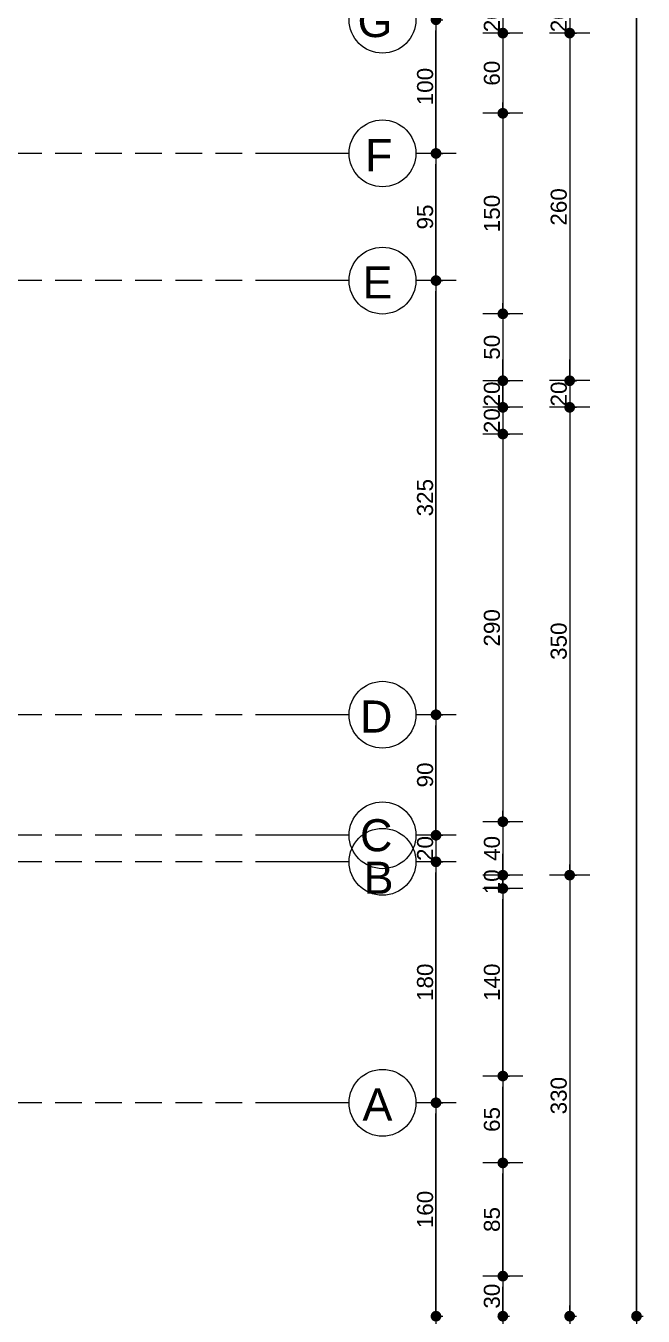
# Model space of a CAD drawing. Header units: millimetres. Extents: x 38129 to 72024, y -56282 to 16512.
# Drawn here: x 55771 to 56233, y -45110 to -44145 of the extents above; entities that cross this region are included whole.
import ezdxf

# ---------------------------------------------------------------- set-up
doc = ezdxf.new("R2010")
doc.units = ezdxf.units.MM
doc.linetypes.add('HIDDEN', pattern=[0.375, 0.25, -0.125])
doc.layers.add('AKS', color=55, linetype='HIDDEN', lineweight=0)
doc.layers.add('DIŞÖLÇÜ', color=37, linetype='Continuous', lineweight=0)
doc.styles.add('icdisolcu_yazi', font='arial.ttf')
doc.styles.get("Standard").update_dxf_attribs({"font": 'arial.ttf'})
doc.dimstyles.new('İç Ölçü', dxfattribs={"dimtxt": 12, "dimasz": 8, "dimexe": 5, "dimexo": 0, "dimgap": 2, "dimtad": 1, "dimdec": 0, "dimzin": 12, "dimdsep": 46, "dimtxsty": 'icdisolcu_yazi', "dimblk": 'DOT', "dimcen": 8, "dimdle": 5, "dimclrd": 256, "dimclre": 256, "dimclrt": 7, "dimadec": 0, "dimazin": 3, "dimtfac": 1, "dimtdec": 0, "dimtix": 1, "dimtmove": 2, "dimatfit": 3, "dimldrblk": 'DOT', "dimfxl": 0, "dimtolj": 1, "dimtzin": 0, "dimlwd": -1, "dimlwe": -1, "dimarcsym": 0})

# ---------------------------------------------------------------- blocks, each defined once
blk = doc.blocks.new('_Dot')
at = {"color": 0, "lineweight": -2}
blk.add_line((-0.5, 0), (-1, 0), dxfattribs=at)
at = {"color": 0, "lineweight": 30, "const_width": 0.5}
blk.add_lwpolyline([(-0.25, 0, 1), (0.25, 0, 1)], format="xyb", close=True, dxfattribs=at)
blk = doc.blocks.new('*D1890')
at = {"layer": 'Defpoints', "color": 0, "lineweight": 120, "transparency": 16777216}
for p in [(56078.05, -44950.75), (56078.05, -44950.75), (56078.05, -45110.44)]:
    blk.add_point(p, dxfattribs=at)
at = {"layer": 'DIŞÖLÇÜ', "transparency": 16777216}
for p, q in [((56078.05, -44950.75), (56083.05, -44950.75)), ((56078.05, -45110.44), (56083.05, -45110.44))]:
    blk.add_line(p, q, dxfattribs=at)
at = {"layer": 'DIŞÖLÇÜ', "linetype": 'Continuous', "transparency": 16777216}
blk.add_line((56078.05, -45102.44), (56078.05, -44958.75), dxfattribs=at)
at = {"layer": 'DIŞÖLÇÜ', "transparency": 16777216, "xscale": 8, "yscale": 8, "zscale": 8}
for p, rotation in [((56078.05, -44950.75), 90), ((56078.05, -45110.44), 270)]:
    blk.add_blockref('_Dot', p, dxfattribs=dict(at, rotation=rotation))
at = {"layer": 'DIŞÖLÇÜ', "color": 7, "transparency": 16777216, "insert": (56069.93, -45030.59), "char_height": 12, "attachment_point": 5, "rotation": 90, "style": 'icdisolcu_yazi'}
blk.add_mtext('\\A1;160', dxfattribs=at)
blk = doc.blocks.new('*D1891')
at = {"layer": 'Defpoints', "color": 0, "lineweight": 120, "transparency": 16777216}
for p in [(56078.05, -44770.44), (56078.05, -44770.44), (56078.05, -44950.75)]:
    blk.add_point(p, dxfattribs=at)
at = {"layer": 'DIŞÖLÇÜ', "transparency": 16777216}
for p, q in [((56078.05, -44770.44), (56083.05, -44770.44)), ((56078.05, -44950.75), (56083.05, -44950.75))]:
    blk.add_line(p, q, dxfattribs=at)
at = {"layer": 'DIŞÖLÇÜ', "linetype": 'Continuous', "transparency": 16777216}
blk.add_line((56078.05, -44942.75), (56078.05, -44778.44), dxfattribs=at)
at = {"layer": 'DIŞÖLÇÜ', "transparency": 16777216, "xscale": 8, "yscale": 8, "zscale": 8}
for p, rotation in [((56078.05, -44770.44), 90), ((56078.05, -44950.75), 270)]:
    blk.add_blockref('_Dot', p, dxfattribs=dict(at, rotation=rotation))
at = {"layer": 'DIŞÖLÇÜ', "color": 7, "transparency": 16777216, "insert": (56069.93, -44860.6), "char_height": 12, "attachment_point": 5, "rotation": 90, "style": 'icdisolcu_yazi'}
blk.add_mtext('\\A1;180', dxfattribs=at)
blk = doc.blocks.new('*D1892')
at = {"layer": 'Defpoints', "color": 0, "lineweight": 120, "transparency": 16777216}
for p in [(56078.05, -44660.43), (56078.05, -44660.43), (56078.05, -44750.6)]:
    blk.add_point(p, dxfattribs=at)
at = {"layer": 'DIŞÖLÇÜ', "transparency": 16777216}
for p, q in [((56078.05, -44660.43), (56083.05, -44660.43)), ((56078.05, -44750.6), (56083.05, -44750.6))]:
    blk.add_line(p, q, dxfattribs=at)
at = {"layer": 'DIŞÖLÇÜ', "linetype": 'Continuous', "transparency": 16777216}
blk.add_line((56078.05, -44742.6), (56078.05, -44668.43), dxfattribs=at)
at = {"layer": 'DIŞÖLÇÜ', "transparency": 16777216, "xscale": 8, "yscale": 8, "zscale": 8}
for p, rotation in [((56078.05, -44660.43), 90), ((56078.05, -44750.6), 270)]:
    blk.add_blockref('_Dot', p, dxfattribs=dict(at, rotation=rotation))
at = {"layer": 'DIŞÖLÇÜ', "color": 7, "transparency": 16777216, "insert": (56069.93, -44705.51), "char_height": 12, "attachment_point": 5, "rotation": 90, "style": 'icdisolcu_yazi'}
blk.add_mtext('\\A1;90', dxfattribs=at)
blk = doc.blocks.new('*D1893')
at = {"layer": 'Defpoints', "color": 0, "lineweight": 120, "transparency": 16777216}
for p in [(56078.05, -44335.6), (56078.05, -44335.6), (56078.05, -44660.43)]:
    blk.add_point(p, dxfattribs=at)
at = {"layer": 'DIŞÖLÇÜ', "transparency": 16777216}
for p, q in [((56078.05, -44335.6), (56083.05, -44335.6)), ((56078.05, -44660.43), (56083.05, -44660.43))]:
    blk.add_line(p, q, dxfattribs=at)
at = {"layer": 'DIŞÖLÇÜ', "linetype": 'Continuous', "transparency": 16777216}
blk.add_line((56078.05, -44652.43), (56078.05, -44343.6), dxfattribs=at)
at = {"layer": 'DIŞÖLÇÜ', "transparency": 16777216, "xscale": 8, "yscale": 8, "zscale": 8}
for p, rotation in [((56078.05, -44335.6), 90), ((56078.05, -44660.43), 270)]:
    blk.add_blockref('_Dot', p, dxfattribs=dict(at, rotation=rotation))
at = {"layer": 'DIŞÖLÇÜ', "color": 7, "transparency": 16777216, "insert": (56069.92, -44498.01), "char_height": 12, "attachment_point": 5, "rotation": 90, "style": 'icdisolcu_yazi'}
blk.add_mtext('\\A1;325', dxfattribs=at)
blk = doc.blocks.new('*D1894')
at = {"layer": 'Defpoints', "color": 0, "lineweight": 120, "transparency": 16777216}
for p in [(56078.05, -44240.43), (56078.05, -44240.43), (56078.05, -44335.6)]:
    blk.add_point(p, dxfattribs=at)
at = {"layer": 'DIŞÖLÇÜ', "transparency": 16777216}
for p, q in [((56078.05, -44240.43), (56083.05, -44240.43)), ((56078.05, -44335.6), (56083.05, -44335.6))]:
    blk.add_line(p, q, dxfattribs=at)
at = {"layer": 'DIŞÖLÇÜ', "linetype": 'Continuous', "transparency": 16777216}
blk.add_line((56078.05, -44327.6), (56078.05, -44248.43), dxfattribs=at)
at = {"layer": 'DIŞÖLÇÜ', "transparency": 16777216, "xscale": 8, "yscale": 8, "zscale": 8}
for p, rotation in [((56078.05, -44240.43), 90), ((56078.05, -44335.6), 270)]:
    blk.add_blockref('_Dot', p, dxfattribs=dict(at, rotation=rotation))
at = {"layer": 'DIŞÖLÇÜ', "color": 7, "transparency": 16777216, "insert": (56069.93, -44288.01), "char_height": 12, "attachment_point": 5, "rotation": 90, "style": 'icdisolcu_yazi'}
blk.add_mtext('\\A1;95', dxfattribs=at)
blk = doc.blocks.new('*D1895')
at = {"layer": 'Defpoints', "color": 0, "lineweight": 120, "transparency": 16777216}
for p in [(56078.05, -44140.43), (56078.05, -44140.43), (56078.05, -44240.43)]:
    blk.add_point(p, dxfattribs=at)
at = {"layer": 'DIŞÖLÇÜ', "transparency": 16777216}
for p, q in [((56078.05, -44140.43), (56083.05, -44140.43)), ((56078.05, -44240.43), (56083.05, -44240.43))]:
    blk.add_line(p, q, dxfattribs=at)
at = {"layer": 'DIŞÖLÇÜ', "linetype": 'Continuous', "transparency": 16777216}
blk.add_line((56078.05, -44232.43), (56078.05, -44148.43), dxfattribs=at)
at = {"layer": 'DIŞÖLÇÜ', "transparency": 16777216, "xscale": 8, "yscale": 8, "zscale": 8}
for p, rotation in [((56078.05, -44140.43), 90), ((56078.05, -44240.43), 270)]:
    blk.add_blockref('_Dot', p, dxfattribs=dict(at, rotation=rotation))
at = {"layer": 'DIŞÖLÇÜ', "color": 7, "transparency": 16777216, "insert": (56069.93, -44190.43), "char_height": 12, "attachment_point": 5, "rotation": 90, "style": 'icdisolcu_yazi'}
blk.add_mtext('\\A1;100', dxfattribs=at)
blk = doc.blocks.new('*D1903')
at = {"layer": 'Defpoints', "color": 0, "lineweight": 120, "transparency": 16777216}
for p in [(56078.05, -44750.6), (56078.05, -44770.44), (56078.05, -44770.44)]:
    blk.add_point(p, dxfattribs=at)
at = {"layer": 'DIŞÖLÇÜ', "linetype": 'Continuous', "transparency": 16777216}
for p, q in [((56078.05, -44742.6), (56078.05, -44734.6)), ((56078.05, -44750.6), (56078.05, -44770.44)), ((56078.05, -44778.44), (56078.05, -44786.44))]:
    blk.add_line(p, q, dxfattribs=at)
at = {"layer": 'DIŞÖLÇÜ', "transparency": 16777216}
for p, q in [((56078.05, -44750.6), (56083.05, -44750.6)), ((56078.05, -44770.44), (56083.05, -44770.44))]:
    blk.add_line(p, q, dxfattribs=at)
at = {"layer": 'DIŞÖLÇÜ', "transparency": 16777216, "xscale": 8, "yscale": 8, "zscale": 8}
for p, rotation in [((56078.05, -44750.6), 270), ((56078.05, -44770.44), 90)]:
    blk.add_blockref('_Dot', p, dxfattribs=dict(at, rotation=rotation))
at = {"layer": 'DIŞÖLÇÜ', "color": 7, "transparency": 16777216, "insert": (56069.93, -44760.52), "char_height": 12, "attachment_point": 5, "rotation": 90, "style": 'icdisolcu_yazi'}
blk.add_mtext('\\A1;20', dxfattribs=at)
blk = doc.blocks.new('*D2003')
at = {"layer": 'Defpoints', "color": 0, "lineweight": 120, "transparency": 16777216}
for p in [(56128.05, -45080.44), (56128.05, -45080.44), (56128.05, -45110.44)]:
    blk.add_point(p, dxfattribs=at)
at = {"layer": 'DIŞÖLÇÜ', "transparency": 16777216}
for p, q in [((56128.05, -45080.44), (56133.05, -45080.44)), ((56128.05, -45110.44), (56133.05, -45110.44))]:
    blk.add_line(p, q, dxfattribs=at)
at = {"layer": 'DIŞÖLÇÜ', "linetype": 'Continuous', "transparency": 16777216}
blk.add_line((56128.05, -45102.44), (56128.05, -45088.44), dxfattribs=at)
at = {"layer": 'DIŞÖLÇÜ', "transparency": 16777216, "xscale": 8, "yscale": 8, "zscale": 8}
for p, rotation in [((56128.05, -45080.44), 90), ((56128.05, -45110.44), 270)]:
    blk.add_blockref('_Dot', p, dxfattribs=dict(at, rotation=rotation))
at = {"layer": 'DIŞÖLÇÜ', "color": 7, "transparency": 16777216, "insert": (56119.92, -45095.44), "char_height": 12, "attachment_point": 5, "rotation": 90, "style": 'icdisolcu_yazi'}
blk.add_mtext('\\A1;30', dxfattribs=at)
blk = doc.blocks.new('*D2004')
at = {"layer": 'Defpoints', "color": 0, "lineweight": 120, "transparency": 16777216}
for p in [(56128.05, -44995.75), (56128.05, -44995.75), (56128.05, -45080.44)]:
    blk.add_point(p, dxfattribs=at)
at = {"layer": 'DIŞÖLÇÜ', "transparency": 16777216}
for p, q in [((56128.05, -44995.75), (56133.05, -44995.75)), ((56128.05, -45080.44), (56133.05, -45080.44))]:
    blk.add_line(p, q, dxfattribs=at)
at = {"layer": 'DIŞÖLÇÜ', "linetype": 'Continuous', "transparency": 16777216}
blk.add_line((56128.05, -45072.44), (56128.05, -45003.75), dxfattribs=at)
at = {"layer": 'DIŞÖLÇÜ', "transparency": 16777216, "xscale": 8, "yscale": 8, "zscale": 8}
for p, rotation in [((56128.05, -44995.75), 90), ((56128.05, -45080.44), 270)]:
    blk.add_blockref('_Dot', p, dxfattribs=dict(at, rotation=rotation))
at = {"layer": 'DIŞÖLÇÜ', "color": 7, "transparency": 16777216, "insert": (56119.93, -45038.09), "char_height": 12, "attachment_point": 5, "rotation": 90, "style": 'icdisolcu_yazi'}
blk.add_mtext('\\A1;85', dxfattribs=at)
blk = doc.blocks.new('*D2005')
at = {"layer": 'Defpoints', "color": 0, "lineweight": 120, "transparency": 16777216}
for p in [(56128.05, -44930.74), (56128.05, -44930.74), (56128.05, -44995.75)]:
    blk.add_point(p, dxfattribs=at)
at = {"layer": 'DIŞÖLÇÜ', "transparency": 16777216}
for p, q in [((56128.05, -44930.74), (56133.05, -44930.74)), ((56128.05, -44995.75), (56133.05, -44995.75))]:
    blk.add_line(p, q, dxfattribs=at)
at = {"layer": 'DIŞÖLÇÜ', "linetype": 'Continuous', "transparency": 16777216}
blk.add_line((56128.05, -44987.75), (56128.05, -44938.74), dxfattribs=at)
at = {"layer": 'DIŞÖLÇÜ', "transparency": 16777216, "xscale": 8, "yscale": 8, "zscale": 8}
for p, rotation in [((56128.05, -44930.74), 90), ((56128.05, -44995.75), 270)]:
    blk.add_blockref('_Dot', p, dxfattribs=dict(at, rotation=rotation))
at = {"layer": 'DIŞÖLÇÜ', "color": 7, "transparency": 16777216, "insert": (56119.93, -44963.24), "char_height": 12, "attachment_point": 5, "rotation": 90, "style": 'icdisolcu_yazi'}
blk.add_mtext('\\A1;65', dxfattribs=at)
blk = doc.blocks.new('*D2006')
at = {"layer": 'Defpoints', "color": 0, "lineweight": 120, "transparency": 16777216}
for p in [(56128.05, -44790.44), (56128.05, -44790.44), (56128.05, -44930.74)]:
    blk.add_point(p, dxfattribs=at)
at = {"layer": 'DIŞÖLÇÜ', "transparency": 16777216}
for p, q in [((56128.05, -44790.44), (56133.05, -44790.44)), ((56128.05, -44930.74), (56133.05, -44930.74))]:
    blk.add_line(p, q, dxfattribs=at)
at = {"layer": 'DIŞÖLÇÜ', "linetype": 'Continuous', "transparency": 16777216}
blk.add_line((56128.05, -44922.74), (56128.05, -44798.44), dxfattribs=at)
at = {"layer": 'DIŞÖLÇÜ', "transparency": 16777216, "xscale": 8, "yscale": 8, "zscale": 8}
for p, rotation in [((56128.05, -44790.44), 90), ((56128.05, -44930.74), 270)]:
    blk.add_blockref('_Dot', p, dxfattribs=dict(at, rotation=rotation))
at = {"layer": 'DIŞÖLÇÜ', "color": 7, "transparency": 16777216, "insert": (56119.93, -44860.59), "char_height": 12, "attachment_point": 5, "rotation": 90, "style": 'icdisolcu_yazi'}
blk.add_mtext('\\A1;140', dxfattribs=at)
blk = doc.blocks.new('*D2007')
at = {"layer": 'Defpoints', "color": 0, "lineweight": 120, "transparency": 16777216}
for p in [(56128.05, -44780.44), (56128.05, -44780.44), (56128.05, -44790.44)]:
    blk.add_point(p, dxfattribs=at)
at = {"layer": 'DIŞÖLÇÜ', "linetype": 'Continuous', "transparency": 16777216}
for p, q in [((56128.05, -44772.44), (56128.05, -44764.44)), ((56128.05, -44790.44), (56128.05, -44780.44)), ((56128.05, -44798.44), (56128.05, -44806.44))]:
    blk.add_line(p, q, dxfattribs=at)
at = {"layer": 'DIŞÖLÇÜ', "transparency": 16777216}
for p, q in [((56128.05, -44780.44), (56133.05, -44780.44)), ((56128.05, -44790.44), (56133.05, -44790.44))]:
    blk.add_line(p, q, dxfattribs=at)
at = {"layer": 'DIŞÖLÇÜ', "transparency": 16777216, "xscale": 8, "yscale": 8, "zscale": 8}
for p, rotation in [((56128.05, -44780.44), 270), ((56128.05, -44790.44), 90)]:
    blk.add_blockref('_Dot', p, dxfattribs=dict(at, rotation=rotation))
at = {"layer": 'DIŞÖLÇÜ', "color": 7, "transparency": 16777216, "insert": (56119.93, -44785.44), "char_height": 12, "attachment_point": 5, "rotation": 90, "style": 'icdisolcu_yazi'}
blk.add_mtext('\\A1;10', dxfattribs=at)
blk = doc.blocks.new('*D2018')
at = {"layer": 'Defpoints', "color": 0, "lineweight": 120, "transparency": 16777216}
for p in [(56178.05, -44130.43), (56178.05, -44150.43), (56178.05, -44150.43)]:
    blk.add_point(p, dxfattribs=at)
at = {"layer": 'DIŞÖLÇÜ', "linetype": 'Continuous', "transparency": 16777216}
for p, q in [((56178.05, -44122.43), (56178.05, -44114.43)), ((56178.05, -44130.43), (56178.05, -44150.43)), ((56178.05, -44158.43), (56178.05, -44166.43))]:
    blk.add_line(p, q, dxfattribs=at)
at = {"layer": 'DIŞÖLÇÜ', "transparency": 16777216}
for p, q in [((56178.05, -44130.43), (56183.05, -44130.43)), ((56178.05, -44150.43), (56183.05, -44150.43))]:
    blk.add_line(p, q, dxfattribs=at)
at = {"layer": 'DIŞÖLÇÜ', "transparency": 16777216, "xscale": 8, "yscale": 8, "zscale": 8}
for p, rotation in [((56178.05, -44130.43), 270), ((56178.05, -44150.43), 90)]:
    blk.add_blockref('_Dot', p, dxfattribs=dict(at, rotation=rotation))
at = {"layer": 'DIŞÖLÇÜ', "color": 7, "transparency": 16777216, "insert": (56169.93, -44140.43), "char_height": 12, "attachment_point": 5, "rotation": 90, "style": 'icdisolcu_yazi'}
blk.add_mtext('\\A1;20', dxfattribs=at)
blk = doc.blocks.new('*D2019')
at = {"layer": 'Defpoints', "color": 0, "lineweight": 120, "transparency": 16777216}
for p in [(56178.05, -44150.43), (56178.05, -44410.53), (56178.05, -44410.53)]:
    blk.add_point(p, dxfattribs=at)
at = {"layer": 'DIŞÖLÇÜ', "transparency": 16777216}
for p, q in [((56178.05, -44150.43), (56183.05, -44150.43)), ((56178.05, -44410.53), (56183.05, -44410.53))]:
    blk.add_line(p, q, dxfattribs=at)
at = {"layer": 'DIŞÖLÇÜ', "linetype": 'Continuous', "transparency": 16777216}
blk.add_line((56178.05, -44158.43), (56178.05, -44402.53), dxfattribs=at)
at = {"layer": 'DIŞÖLÇÜ', "transparency": 16777216, "xscale": 8, "yscale": 8, "zscale": 8}
for p, rotation in [((56178.05, -44150.43), 90), ((56178.05, -44410.53), 270)]:
    blk.add_blockref('_Dot', p, dxfattribs=dict(at, rotation=rotation))
at = {"layer": 'DIŞÖLÇÜ', "color": 7, "transparency": 16777216, "insert": (56169.93, -44280.48), "char_height": 12, "attachment_point": 5, "rotation": 90, "style": 'icdisolcu_yazi'}
blk.add_mtext('\\A1;260', dxfattribs=at)
blk = doc.blocks.new('*D2020')
at = {"layer": 'Defpoints', "color": 0, "lineweight": 120, "transparency": 16777216}
for p in [(56178.05, -44430.43), (56178.05, -44780.44), (56178.05, -44780.44)]:
    blk.add_point(p, dxfattribs=at)
at = {"layer": 'DIŞÖLÇÜ', "transparency": 16777216}
for p, q in [((56178.05, -44430.43), (56183.05, -44430.43)), ((56178.05, -44780.44), (56183.05, -44780.44))]:
    blk.add_line(p, q, dxfattribs=at)
at = {"layer": 'DIŞÖLÇÜ', "linetype": 'Continuous', "transparency": 16777216}
blk.add_line((56178.05, -44438.43), (56178.05, -44772.44), dxfattribs=at)
at = {"layer": 'DIŞÖLÇÜ', "transparency": 16777216, "xscale": 8, "yscale": 8, "zscale": 8}
for p, rotation in [((56178.05, -44430.43), 90), ((56178.05, -44780.44), 270)]:
    blk.add_blockref('_Dot', p, dxfattribs=dict(at, rotation=rotation))
at = {"layer": 'DIŞÖLÇÜ', "color": 7, "transparency": 16777216, "insert": (56169.92, -44605.43), "char_height": 12, "attachment_point": 5, "rotation": 90, "style": 'icdisolcu_yazi'}
blk.add_mtext('\\A1;350', dxfattribs=at)
blk = doc.blocks.new('*D2021')
at = {"layer": 'Defpoints', "color": 0, "lineweight": 120, "transparency": 16777216}
for p in [(56178.05, -44780.44), (56178.05, -45110.42), (56178.05, -45110.42)]:
    blk.add_point(p, dxfattribs=at)
at = {"layer": 'DIŞÖLÇÜ', "transparency": 16777216}
for p, q in [((56178.05, -44780.44), (56183.05, -44780.44)), ((56178.05, -45110.42), (56183.05, -45110.42))]:
    blk.add_line(p, q, dxfattribs=at)
at = {"layer": 'DIŞÖLÇÜ', "linetype": 'Continuous', "transparency": 16777216}
blk.add_line((56178.05, -44788.44), (56178.05, -45102.42), dxfattribs=at)
at = {"layer": 'DIŞÖLÇÜ', "transparency": 16777216, "xscale": 8, "yscale": 8, "zscale": 8}
for p, rotation in [((56178.05, -44780.44), 90), ((56178.05, -45110.42), 270)]:
    blk.add_blockref('_Dot', p, dxfattribs=dict(at, rotation=rotation))
at = {"layer": 'DIŞÖLÇÜ', "color": 7, "transparency": 16777216, "insert": (56169.92, -44945.43), "char_height": 12, "attachment_point": 5, "rotation": 90, "style": 'icdisolcu_yazi'}
blk.add_mtext('\\A1;330', dxfattribs=at)
blk = doc.blocks.new('*D2022')
at = {"layer": 'Defpoints', "color": 0, "lineweight": 120, "transparency": 16777216}
for p in [(56228.05, -43090.4), (56228.05, -43090.4), (56228.05, -45110.44)]:
    blk.add_point(p, dxfattribs=at)
at = {"layer": 'DIŞÖLÇÜ', "transparency": 16777216}
for p, q in [((56228.05, -43090.4), (56233.05, -43090.4)), ((56228.05, -45110.44), (56233.05, -45110.44))]:
    blk.add_line(p, q, dxfattribs=at)
at = {"layer": 'DIŞÖLÇÜ', "linetype": 'Continuous', "transparency": 16777216}
blk.add_line((56228.05, -45102.44), (56228.05, -43098.4), dxfattribs=at)
at = {"layer": 'DIŞÖLÇÜ', "transparency": 16777216, "xscale": 8, "yscale": 8, "zscale": 8}
for p, rotation in [((56228.05, -43090.4), 90), ((56228.05, -45110.44), 270)]:
    blk.add_blockref('_Dot', p, dxfattribs=dict(at, rotation=rotation))
at = {"layer": 'DIŞÖLÇÜ', "color": 7, "transparency": 16777216, "insert": (56219.93, -44100.42), "char_height": 12, "attachment_point": 5, "rotation": 90, "style": 'icdisolcu_yazi'}
blk.add_mtext('\\A1;2020', dxfattribs=at)
blk = doc.blocks.new('*D2103')
at = {"layer": 'Defpoints', "color": 0, "lineweight": 120, "transparency": 16777216}
for p in [(56128.05, -44130.43), (56128.05, -44150.43), (56128.05, -44150.43)]:
    blk.add_point(p, dxfattribs=at)
at = {"layer": 'DIŞÖLÇÜ', "linetype": 'Continuous', "transparency": 16777216}
for p, q in [((56128.05, -44122.43), (56128.05, -44114.43)), ((56128.05, -44130.43), (56128.05, -44150.43)), ((56128.05, -44158.43), (56128.05, -44166.43))]:
    blk.add_line(p, q, dxfattribs=at)
at = {"layer": 'DIŞÖLÇÜ', "transparency": 16777216}
for p, q in [((56128.05, -44130.43), (56133.05, -44130.43)), ((56128.05, -44150.43), (56133.05, -44150.43))]:
    blk.add_line(p, q, dxfattribs=at)
at = {"layer": 'DIŞÖLÇÜ', "transparency": 16777216, "xscale": 8, "yscale": 8, "zscale": 8}
for p, rotation in [((56128.05, -44130.43), 270), ((56128.05, -44150.43), 90)]:
    blk.add_blockref('_Dot', p, dxfattribs=dict(at, rotation=rotation))
at = {"layer": 'DIŞÖLÇÜ', "color": 7, "transparency": 16777216, "insert": (56119.93, -44140.43), "char_height": 12, "attachment_point": 5, "rotation": 90, "style": 'icdisolcu_yazi'}
blk.add_mtext('\\A1;20', dxfattribs=at)
blk = doc.blocks.new('*D2104')
at = {"layer": 'Defpoints', "color": 0, "lineweight": 120, "transparency": 16777216}
for p in [(56128.05, -44150.43), (56128.05, -44210.43), (56128.05, -44210.43)]:
    blk.add_point(p, dxfattribs=at)
at = {"layer": 'DIŞÖLÇÜ', "transparency": 16777216}
for p, q in [((56128.05, -44150.43), (56133.05, -44150.43)), ((56128.05, -44210.43), (56133.05, -44210.43))]:
    blk.add_line(p, q, dxfattribs=at)
at = {"layer": 'DIŞÖLÇÜ', "linetype": 'Continuous', "transparency": 16777216}
blk.add_line((56128.05, -44158.43), (56128.05, -44202.43), dxfattribs=at)
at = {"layer": 'DIŞÖLÇÜ', "transparency": 16777216, "xscale": 8, "yscale": 8, "zscale": 8}
for p, rotation in [((56128.05, -44150.43), 90), ((56128.05, -44210.43), 270)]:
    blk.add_blockref('_Dot', p, dxfattribs=dict(at, rotation=rotation))
at = {"layer": 'DIŞÖLÇÜ', "color": 7, "transparency": 16777216, "insert": (56119.93, -44180.43), "char_height": 12, "attachment_point": 5, "rotation": 90, "style": 'icdisolcu_yazi'}
blk.add_mtext('\\A1;60', dxfattribs=at)
blk = doc.blocks.new('*D2105')
at = {"layer": 'Defpoints', "color": 0, "lineweight": 120, "transparency": 16777216}
for p in [(56128.05, -44210.43), (56128.05, -44360.43), (56128.05, -44360.43)]:
    blk.add_point(p, dxfattribs=at)
at = {"layer": 'DIŞÖLÇÜ', "transparency": 16777216}
for p, q in [((56128.05, -44210.43), (56133.05, -44210.43)), ((56128.05, -44360.43), (56133.05, -44360.43))]:
    blk.add_line(p, q, dxfattribs=at)
at = {"layer": 'DIŞÖLÇÜ', "linetype": 'Continuous', "transparency": 16777216}
blk.add_line((56128.05, -44218.43), (56128.05, -44352.43), dxfattribs=at)
at = {"layer": 'DIŞÖLÇÜ', "transparency": 16777216, "xscale": 8, "yscale": 8, "zscale": 8}
for p, rotation in [((56128.05, -44210.43), 90), ((56128.05, -44360.43), 270)]:
    blk.add_blockref('_Dot', p, dxfattribs=dict(at, rotation=rotation))
at = {"layer": 'DIŞÖLÇÜ', "color": 7, "transparency": 16777216, "insert": (56119.93, -44285.43), "char_height": 12, "attachment_point": 5, "rotation": 90, "style": 'icdisolcu_yazi'}
blk.add_mtext('\\A1;150', dxfattribs=at)
blk = doc.blocks.new('*D2106')
at = {"layer": 'Defpoints', "color": 0, "lineweight": 120, "transparency": 16777216}
for p in [(56128.05, -44360.43), (56128.05, -44410.53), (56128.05, -44410.53)]:
    blk.add_point(p, dxfattribs=at)
at = {"layer": 'DIŞÖLÇÜ', "transparency": 16777216}
for p, q in [((56128.05, -44360.43), (56133.05, -44360.43)), ((56128.05, -44410.53), (56133.05, -44410.53))]:
    blk.add_line(p, q, dxfattribs=at)
at = {"layer": 'DIŞÖLÇÜ', "linetype": 'Continuous', "transparency": 16777216}
blk.add_line((56128.05, -44368.43), (56128.05, -44402.53), dxfattribs=at)
at = {"layer": 'DIŞÖLÇÜ', "transparency": 16777216, "xscale": 8, "yscale": 8, "zscale": 8}
for p, rotation in [((56128.05, -44360.43), 90), ((56128.05, -44410.53), 270)]:
    blk.add_blockref('_Dot', p, dxfattribs=dict(at, rotation=rotation))
at = {"layer": 'DIŞÖLÇÜ', "color": 7, "transparency": 16777216, "insert": (56119.93, -44385.48), "char_height": 12, "attachment_point": 5, "rotation": 90, "style": 'icdisolcu_yazi'}
blk.add_mtext('\\A1;50', dxfattribs=at)
blk = doc.blocks.new('*D2107')
at = {"layer": 'Defpoints', "color": 0, "lineweight": 120, "transparency": 16777216}
for p in [(56128.05, -44410.53), (56128.05, -44430.43), (56128.05, -44430.43)]:
    blk.add_point(p, dxfattribs=at)
at = {"layer": 'DIŞÖLÇÜ', "linetype": 'Continuous', "transparency": 16777216}
for p, q in [((56128.05, -44402.53), (56128.05, -44394.53)), ((56128.05, -44410.53), (56128.05, -44430.43)), ((56128.05, -44438.43), (56128.05, -44446.43))]:
    blk.add_line(p, q, dxfattribs=at)
at = {"layer": 'DIŞÖLÇÜ', "transparency": 16777216}
for p, q in [((56128.05, -44410.53), (56133.05, -44410.53)), ((56128.05, -44430.43), (56133.05, -44430.43))]:
    blk.add_line(p, q, dxfattribs=at)
at = {"layer": 'DIŞÖLÇÜ', "transparency": 16777216, "xscale": 8, "yscale": 8, "zscale": 8}
for p, rotation in [((56128.05, -44410.53), 270), ((56128.05, -44430.43), 90)]:
    blk.add_blockref('_Dot', p, dxfattribs=dict(at, rotation=rotation))
at = {"layer": 'DIŞÖLÇÜ', "color": 7, "transparency": 16777216, "insert": (56119.93, -44420.48), "char_height": 12, "attachment_point": 5, "rotation": 90, "style": 'icdisolcu_yazi'}
blk.add_mtext('\\A1;20', dxfattribs=at)
blk = doc.blocks.new('*D2108')
at = {"layer": 'Defpoints', "color": 0, "lineweight": 120, "transparency": 16777216}
for p in [(56128.05, -44430.43), (56128.05, -44450.42), (56128.05, -44450.42)]:
    blk.add_point(p, dxfattribs=at)
at = {"layer": 'DIŞÖLÇÜ', "linetype": 'Continuous', "transparency": 16777216}
for p, q in [((56128.05, -44422.43), (56128.05, -44414.43)), ((56128.05, -44430.43), (56128.05, -44450.42)), ((56128.05, -44458.42), (56128.05, -44466.42))]:
    blk.add_line(p, q, dxfattribs=at)
at = {"layer": 'DIŞÖLÇÜ', "transparency": 16777216}
for p, q in [((56128.05, -44430.43), (56133.05, -44430.43)), ((56128.05, -44450.42), (56133.05, -44450.42))]:
    blk.add_line(p, q, dxfattribs=at)
at = {"layer": 'DIŞÖLÇÜ', "transparency": 16777216, "xscale": 8, "yscale": 8, "zscale": 8}
for p, rotation in [((56128.05, -44430.43), 270), ((56128.05, -44450.42), 90)]:
    blk.add_blockref('_Dot', p, dxfattribs=dict(at, rotation=rotation))
at = {"layer": 'DIŞÖLÇÜ', "color": 7, "transparency": 16777216, "insert": (56119.93, -44440.42), "char_height": 12, "attachment_point": 5, "rotation": 90, "style": 'icdisolcu_yazi'}
blk.add_mtext('\\A1;20', dxfattribs=at)
blk = doc.blocks.new('*D2109')
at = {"layer": 'Defpoints', "color": 0, "lineweight": 120, "transparency": 16777216}
for p in [(56128.05, -44450.42), (56128.05, -44740.44), (56128.05, -44740.44)]:
    blk.add_point(p, dxfattribs=at)
at = {"layer": 'DIŞÖLÇÜ', "transparency": 16777216}
for p, q in [((56128.05, -44450.42), (56133.05, -44450.42)), ((56128.05, -44740.44), (56133.05, -44740.44))]:
    blk.add_line(p, q, dxfattribs=at)
at = {"layer": 'DIŞÖLÇÜ', "linetype": 'Continuous', "transparency": 16777216}
blk.add_line((56128.05, -44458.42), (56128.05, -44732.44), dxfattribs=at)
at = {"layer": 'DIŞÖLÇÜ', "transparency": 16777216, "xscale": 8, "yscale": 8, "zscale": 8}
for p, rotation in [((56128.05, -44450.42), 90), ((56128.05, -44740.44), 270)]:
    blk.add_blockref('_Dot', p, dxfattribs=dict(at, rotation=rotation))
at = {"layer": 'DIŞÖLÇÜ', "color": 7, "transparency": 16777216, "insert": (56119.93, -44595.43), "char_height": 12, "attachment_point": 5, "rotation": 90, "style": 'icdisolcu_yazi'}
blk.add_mtext('\\A1;290', dxfattribs=at)
blk = doc.blocks.new('*D2110')
at = {"layer": 'Defpoints', "color": 0, "lineweight": 120, "transparency": 16777216}
for p in [(56128.05, -44740.44), (56128.05, -44780.44), (56128.05, -44780.44)]:
    blk.add_point(p, dxfattribs=at)
at = {"layer": 'DIŞÖLÇÜ', "transparency": 16777216}
for p, q in [((56128.05, -44740.44), (56133.05, -44740.44)), ((56128.05, -44780.44), (56133.05, -44780.44))]:
    blk.add_line(p, q, dxfattribs=at)
at = {"layer": 'DIŞÖLÇÜ', "linetype": 'Continuous', "transparency": 16777216}
blk.add_line((56128.05, -44748.44), (56128.05, -44772.44), dxfattribs=at)
at = {"layer": 'DIŞÖLÇÜ', "transparency": 16777216, "xscale": 8, "yscale": 8, "zscale": 8}
for p, rotation in [((56128.05, -44740.44), 90), ((56128.05, -44780.44), 270)]:
    blk.add_blockref('_Dot', p, dxfattribs=dict(at, rotation=rotation))
at = {"layer": 'DIŞÖLÇÜ', "color": 7, "transparency": 16777216, "insert": (56119.93, -44760.44), "char_height": 12, "attachment_point": 5, "rotation": 90, "style": 'icdisolcu_yazi'}
blk.add_mtext('\\A1;40', dxfattribs=at)
blk = doc.blocks.new('*D2112')
at = {"layer": 'Defpoints', "color": 0, "lineweight": 120, "transparency": 16777216}
for p in [(56178.05, -44410.53), (56178.05, -44430.43), (56178.05, -44430.43)]:
    blk.add_point(p, dxfattribs=at)
at = {"layer": 'DIŞÖLÇÜ', "linetype": 'Continuous', "transparency": 16777216}
for p, q in [((56178.05, -44402.53), (56178.05, -44394.53)), ((56178.05, -44410.53), (56178.05, -44430.43)), ((56178.05, -44438.43), (56178.05, -44446.43))]:
    blk.add_line(p, q, dxfattribs=at)
at = {"layer": 'DIŞÖLÇÜ', "transparency": 16777216}
for p, q in [((56178.05, -44410.53), (56183.05, -44410.53)), ((56178.05, -44430.43), (56183.05, -44430.43))]:
    blk.add_line(p, q, dxfattribs=at)
at = {"layer": 'DIŞÖLÇÜ', "transparency": 16777216, "xscale": 8, "yscale": 8, "zscale": 8}
for p, rotation in [((56178.05, -44410.53), 270), ((56178.05, -44430.43), 90)]:
    blk.add_blockref('_Dot', p, dxfattribs=dict(at, rotation=rotation))
at = {"layer": 'DIŞÖLÇÜ', "color": 7, "transparency": 16777216, "insert": (56169.93, -44420.48), "char_height": 12, "attachment_point": 5, "rotation": 90, "style": 'icdisolcu_yazi'}
blk.add_mtext('\\A1;20', dxfattribs=at)

msp = doc.modelspace()

# ---------------------------------------------------------------- linework, layer by layer
at = {"layer": 'AKS', "ltscale": 80}
for p, q in [((55963.05, -44240.43), (53747.73, -44240.43)), ((55963.05, -44335.6), (53747.73, -44335.6)), ((55963.05, -44660.43), (53747.73, -44660.43)), ((55963.05, -44750.6), (53747.73, -44750.6)), ((55963.05, -44770.44), (53747.73, -44770.44)), ((55963.05, -44950.75), (53747.73, -44950.75))]:
    msp.add_line(p, q, dxfattribs=at)
at = {"layer": 'DIŞÖLÇÜ'}
for p, q in [((56078.05, -43040.4), (56078.05, -45160.44)), ((56128.05, -43040.4), (56128.05, -45160.44)), ((56178.05, -43040.4), (56178.05, -45160.44)), ((56228.05, -43040.4), (56228.05, -45160.44)), ((56143.05, -44150.43), (56113.05, -44150.43)), ((56193.05, -44150.43), (56163.05, -44150.43)), ((56143.05, -44210.43), (56113.05, -44210.43)), ((56013.05, -44240.43), (55963.05, -44240.43)), ((56093.05, -44240.43), (56063.05, -44240.43)), ((56013.05, -44335.6), (55963.05, -44335.6)), ((56093.05, -44335.6), (56063.05, -44335.6)), ((56143.05, -44360.43), (56113.05, -44360.43)), ((56143.05, -44410.53), (56113.05, -44410.53)), ((56193.05, -44410.43), (56163.05, -44410.43)), ((56143.05, -44430.43), (56113.05, -44430.43)), ((56193.05, -44430.43), (56163.05, -44430.43)), ((56143.05, -44450.42), (56113.05, -44450.42)), ((56013.05, -44660.43), (55963.05, -44660.43)), ((56093.05, -44660.43), (56063.05, -44660.43)), ((56143.05, -44740.44), (56113.05, -44740.44)), ((56013.05, -44750.6), (55963.05, -44750.6)), ((56093.05, -44750.6), (56063.05, -44750.6)), ((56013.05, -44770.44), (55963.05, -44770.44)), ((56093.05, -44770.44), (56063.05, -44770.44)), ((56143.05, -44780.44), (56113.05, -44780.44)), ((56193.05, -44780.44), (56163.05, -44780.44)), ((56143.05, -44790.44), (56113.05, -44790.44)), ((56143.05, -44930.74), (56113.05, -44930.74)), ((56013.05, -44950.75), (55963.05, -44950.75)), ((56093.05, -44950.75), (56063.05, -44950.75)), ((56143.05, -44995.75), (56113.05, -44995.75)), ((56143.05, -45080.44), (56113.05, -45080.44))]:
    msp.add_line(p, q, dxfattribs=at)
for centre in [(56038.05, -44140.43), (56038.05, -44240.43), (56038.05, -44335.6), (56038.05, -44660.43), (56038.05, -44750.6), (56038.05, -44770.44), (56038.05, -44950.75)]:
    msp.add_circle(centre, 25, dxfattribs=at)

# ---------------------------------------------------------------- texts
at = {"layer": 'DIŞÖLÇÜ', "char_height": 24, "width": 425.6226, "attachment_point": 9, "rotation": 0}
for s, insert in [('G', (56045.43, -44153.76)), ('F', (56045.43, -44253.76)), ('E', (56045.43, -44348.93)), ('D', (56045.43, -44673.76)), ('C', (56045.43, -44762.93)), ('B', (56046.28, -44794.39)), ('A', (56045.43, -44964.07))]:
    msp.add_mtext(s, dxfattribs=dict(at, insert=insert))

# ---------------------------------------------------------------- dimensions: what is measured, and where the dimension line sits
at = {"layer": 'DIŞÖLÇÜ'}
for base, p1, p2, picture, middle in [((56228.05, -43090.4), (56228.05, -45110.44), (56228.05, -43090.4), '*D2022', (56219.93, -44100.42)), ((56128.05, -44150.43), (56128.05, -44130.43), (56128.05, -44150.43), '*D2103', (56119.93, -44140.43)), ((56178.05, -44150.43), (56178.05, -44130.43), (56178.05, -44150.43), '*D2018', (56169.93, -44140.43)), ((56078.05, -44140.43), (56078.05, -44240.43), (56078.05, -44140.43), '*D1895', (56069.93, -44190.43)), ((56128.05, -44210.43), (56128.05, -44150.43), (56128.05, -44210.43), '*D2104', (56119.93, -44180.43)), ((56178.05, -44410.53), (56178.05, -44150.43), (56178.05, -44410.53), '*D2019', (56169.93, -44280.48)), ((56128.05, -44360.43), (56128.05, -44210.43), (56128.05, -44360.43), '*D2105', (56119.93, -44285.43)), ((56078.05, -44240.43), (56078.05, -44335.6), (56078.05, -44240.43), '*D1894', (56069.93, -44288.01)), ((56078.05, -44335.6), (56078.05, -44660.43), (56078.05, -44335.6), '*D1893', (56069.92, -44498.01)), ((56128.05, -44410.53), (56128.05, -44360.43), (56128.05, -44410.53), '*D2106', (56119.93, -44385.48)), ((56128.05, -44430.43), (56128.05, -44410.53), (56128.05, -44430.43), '*D2107', (56119.93, -44420.48)), ((56178.05, -44430.43), (56178.05, -44410.53), (56178.05, -44430.43), '*D2112', (56169.93, -44420.48)), ((56128.05, -44450.42), (56128.05, -44430.43), (56128.05, -44450.42), '*D2108', (56119.93, -44440.42)), ((56178.05, -44780.44), (56178.05, -44430.43), (56178.05, -44780.44), '*D2020', (56169.92, -44605.43)), ((56128.05, -44740.44), (56128.05, -44450.42), (56128.05, -44740.44), '*D2109', (56119.93, -44595.43)), ((56078.05, -44660.43), (56078.05, -44750.6), (56078.05, -44660.43), '*D1892', (56069.93, -44705.51)), ((56078.05, -44770.44), (56078.05, -44750.6), (56078.05, -44770.44), '*D1903', (56069.93, -44760.52)), ((56128.05, -44780.44), (56128.05, -44740.44), (56128.05, -44780.44), '*D2110', (56119.93, -44760.44)), ((56078.05, -44770.44), (56078.05, -44950.75), (56078.05, -44770.44), '*D1891', (56069.93, -44860.6)), ((56128.05, -44780.44), (56128.05, -44790.44), (56128.05, -44780.44), '*D2007', (56119.93, -44785.44)), ((56178.05, -45110.42), (56178.05, -44780.44), (56178.05, -45110.42), '*D2021', (56169.92, -44945.43)), ((56128.05, -44790.44), (56128.05, -44930.74), (56128.05, -44790.44), '*D2006', (56119.93, -44860.59)), ((56128.05, -44930.74), (56128.05, -44995.75), (56128.05, -44930.74), '*D2005', (56119.93, -44963.24)), ((56078.05, -44950.75), (56078.05, -45110.44), (56078.05, -44950.75), '*D1890', (56069.93, -45030.59)), ((56128.05, -44995.75), (56128.05, -45080.44), (56128.05, -44995.75), '*D2004', (56119.93, -45038.09)), ((56128.05, -45080.44), (56128.05, -45110.44), (56128.05, -45080.44), '*D2003', (56119.92, -45095.44))]:
    dim = msp.add_linear_dim(base=base, p1=p1, p2=p2, angle=90, dimstyle='İç Ölçü', dxfattribs=at)
    dim.commit()
    dim.dimension.update_dxf_attribs({"geometry": picture, "text_midpoint": middle})

doc.saveas('drawing.dxf')
